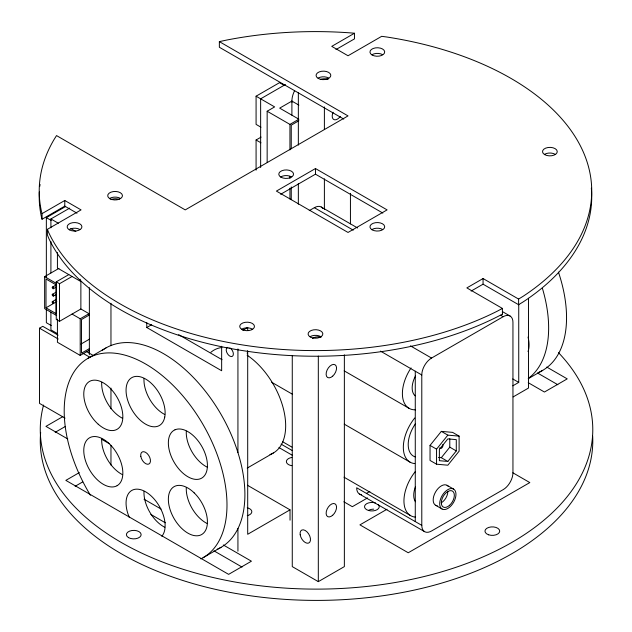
<?xml version="1.0" encoding="UTF-8"?>
<svg xmlns="http://www.w3.org/2000/svg" width="632" height="632" viewBox="0 0 632 632"><rect width="100%" height="100%" fill="white"/><g stroke="black" fill="none" stroke-linecap="round" stroke-linejoin="round"><path stroke-width="0.95" d="M430.044 445.402L441.318 431.372L452.599 432.375L459.108 436.135L459.108 451.177L447.835 465.207L436.554 464.196L430.044 460.436L430.044 445.402L436.554 449.162L436.554 464.196M436.554 449.162L447.835 435.132L459.108 436.135M438.497 457.434L441.318 457.687L449.779 447.164L449.779 438.703M447.835 461.447L456.288 450.924L456.288 439.643L447.835 438.885L439.374 449.407L439.374 460.688L447.835 461.447L441.318 457.687M471.124 291.075L483.061 284.187L518.603 304.711L518.603 299.07L523.17 296.258A276.255 159.493 0 0 0 386.974 37.035L381.688 36.324L348.027 55.758L331.753 46.357L354.465 33.243L354.465 38.884L335.955 49.573M518.603 304.711L523.17 301.899A276.255 159.493 0 0 0 591.331 188.194M76.986 213.182L64.78 206.135L42.06 219.249L42.06 213.608L64.78 200.494L81.062 209.895L47.392 229.329L47.392 234.97L48.624 238.011A276.255 159.493 0 0 0 497.621 316.648L502.511 314.12M260.969 127.214L256.079 124.393L256.079 96.198L279.526 82.666L284.408 85.486M46.349 276.974L46.349 217.645L65.609 206.522M50.908 227.789L50.908 218.956L69.71 208.102M285.427 84.522L260.637 98.829L260.637 167.527M267.154 162.274L267.154 111.24L274.636 106.911L256.079 96.198M294.615 90.637A17.269 9.97 -60 0 0 291.897 101.088L279.684 108.135L298.897 119.227M256.079 170.15L256.079 139.996L261.103 137.097M267.154 111.24L289.938 124.393L298.407 119.503M298.849 120.759L291.249 125.152L291.249 148.686M56.604 315.51L44.635 308.598L44.635 276.642L58.91 268.403M89.12 348.769L81.52 353.154L81.52 319.523L89.009 315.202L89.009 313.693L80.872 308.993L59.511 321.325L56.256 319.444L56.256 281.848L68.817 274.596M52.472 287.102L56.548 284.755M56.256 281.848L59.511 283.728L72.072 276.476M53.396 288.698L56.651 286.817M52.44 294.291L56.382 292.016M53.436 296.021L56.588 294.196M52.432 301.575L56.501 299.22M45.994 307.816L56.098 313.646L56.098 284.835L45.994 279.004L45.994 307.816L56.793 301.583M315.471 168.539L276.405 191.093L348.027 232.45L387.092 209.895L315.471 168.539L315.471 174.179L382.834 213.071M65.064 418.139L39.508 403.382L39.508 328.198L42.763 326.317L58.097 335.165M280.648 194.285L315.471 174.179M72.072 314.072L80.209 318.765L89.009 313.693M309.23 210.638L314.349 207.691A13.809 7.971 -60 0 1 322.81 208.442M80.983 344.069L89.436 339.187M57.425 319.113L57.425 342.268L80.209 355.421L89.523 350.049M88.038 358.289L105.947 347.948M146.774 322.62L146.774 327.51L151.656 324.69M62.75 416.67L45.946 426.371L67.79 438.987M55.189 432.32L65.27 426.497M242.814 330.331L247.697 327.51L247.697 330.465M79.348 472.578L65.839 480.375L228.626 574.362L251.418 561.2L223.293 544.966M75.121 486.292L82.721 481.908M518.603 299.07L483.061 278.546L466.858 287.9L502.408 308.424L502.408 314.057M421.789 525.358L421.789 374.981A13.809 7.971 -60 0 1 431.553 358.06L503.183 316.711A13.809 7.971 -60 0 1 512.947 322.344L512.947 472.72A13.809 7.971 -60 0 1 503.183 489.642L431.553 530.991A13.809 7.971 -60 0 1 421.789 525.358L356.669 487.762A13.809 7.971 -60 0 0 361.551 494.706M247.191 468.099L273.372 452.978M203.148 557.661L221.058 547.32M290.025 520.183L290.025 509.842L247.697 534.277L247.697 351.139M512.813 385.828L518.738 382.407L518.738 304.624M528.21 378.718L542.706 370.352M513.137 396.92L528.502 388.048L528.502 298.264M366.442 493.402L369.839 491.435M367.54 497.921L352.34 506.69L343.848 501.792M387.045 509.218L359.932 524.868L408.24 552.763L529.813 482.579L512.86 472.791M292.268 355.824L292.268 566.612L318.315 581.645L344.361 566.612L344.361 354.836M502.408 308.424L497.621 311.007A276.255 159.493 0 0 1 48.624 232.379L47.392 229.329M343.769 119.085L219.359 47.258L219.359 41.625L226.667 40.061A276.255 159.493 0 0 1 351.526 32.967L354.465 33.243M219.359 41.625L348.027 115.909L185.239 209.895L56.525 135.58L53.878 139.83A276.255 159.493 0 0 0 41.578 211.918L42.06 213.608M291.897 115.182L291.897 101.088L298.897 105.125M256.079 139.996L260.969 142.816M321.253 207.004L357.617 227.994M502.472 311.631L510.087 316.024M314.349 207.691L353.248 230.143M500.639 315.242L503.183 316.711M546.767 367.066L567.22 378.876L544.428 392.03L528.234 382.684M537.39 372.935L557.843 384.738M512.773 378.963L518.738 382.407M410.413 345.854L431.553 358.06M380.456 351.115L421.789 374.981M344.171 370.85L409.078 408.319M441.318 431.372L447.835 435.132M449.779 447.164L456.288 450.924M70.918 228.65L75.8 231.47M50.908 218.956L58.326 223.238M46.349 217.645L51.239 220.457M271.665 382.242L292.158 394.076M344.25 424.151L410.002 462.118M447.077 485.313L453.586 489.073A11.51 6.644 -60 0 1 449.937 506.904A11.51 6.644 -60 0 1 439.967 501.144A11.51 6.644 -60 0 1 453.586 489.073M178.666 334.644L222.061 359.703M146.774 327.51L221.65 370.747L221.65 346.273M44.635 276.642L56.604 283.555M435.567 505.244L442.076 509.005M282.528 441.689L291.921 447.116M344.013 477.192L410.618 515.641M281.082 444.122L292.126 450.498M278.941 447.559L292.474 455.364M359.529 494.082L424.649 531.678M51.239 325.535L46.349 322.715L46.349 309.103M57.496 333.664L50.908 329.857L50.908 312.192M86.213 351.4L93.03 355.334M39.508 328.198L58.247 339.013M82.958 353.28L89.776 357.214M247.412 485.242L290.025 509.842M101.697 439.287L109.368 443.719M144.025 499.201L161.073 509.044M150.843 514.416L165.339 522.783M213.916 550.827L242.04 567.07M42.06 219.249L41.578 217.55A276.255 159.493 0 0 1 39.334 191.994M291.897 101.088L292.031 102.242M483.061 278.546L483.061 284.187M415.271 371.221L415.271 521.597M350.436 193.345L350.436 223.886M324.39 106.934L324.39 129.584M324.39 178.832L324.39 209.374M318.315 356.085L318.315 581.645M298.344 92.88L298.344 145.084M298.344 183.501L298.344 204.183M291.249 186.938L291.249 199.688M289.938 124.393L289.938 149.91M289.938 176.407L289.938 178.374M289.938 188.186L289.938 198.985M237.932 348.935L237.932 452.536M237.932 528.502L237.932 551.199M110.963 303.257L110.963 345.68M110.963 388.103L110.963 408.825M110.963 445.331L110.963 465.065M89.365 287.726L89.365 354.702M89.167 350.254L89.167 353.075M80.872 281.035L80.872 308.993M80.209 279.241L80.209 281.177L57.425 268.015L57.425 252.587M80.209 318.765L80.209 355.421M64.78 200.494L64.78 206.135M59.511 283.728L59.511 321.325M50.908 241.527L50.908 272.937M247.262 507.796A7.371 4.25 0 0 1 251.812 511.723A7.371 4.25 0 0 1 247.262 515.649M229.795 347.813A5.064 2.923 60 0 1 233.161 355.303A5.064 2.923 60 0 1 227.488 353.786A5.064 2.923 60 0 1 228.002 347.331M592.666 436.159A276.255 159.493 0 0 1 313.243 600.392A276.255 159.493 0 0 1 40.669 432.367M558.506 352.68A276.255 159.493 0 0 1 364.459 586.701A276.255 159.493 0 0 1 43.569 405.049M291.834 465.689A7.371 4.25 0 0 1 286.375 461.581A7.371 4.25 0 0 1 291.834 457.473M378.26 504.565A7.371 4.25 0 0 1 373.157 510.885A7.371 4.25 0 0 1 364.625 505.956A7.371 4.25 0 0 1 375.558 503.009M368.495 510.411A7.371 4.25 0 0 1 373.702 509.163M447.835 491.522A9.211 5.317 -60 0 1 441.318 502.796M437.249 505.766A11.51 6.644 -60 0 1 435.567 491.957A11.51 6.644 -60 0 1 448.372 486.514M442.732 444.652A2.299 1.327 -60 0 1 441.942 447.788A2.299 1.327 -60 0 1 439.746 447.804M414.726 463.572A32.232 18.605 -60 0 1 414.726 417.989M415.216 456.904A25.327 14.623 -60 0 1 415.485 423.701M247.246 353.588A32.232 18.605 -60 0 1 247.649 350.807M415.343 517.102A32.232 18.605 -60 0 1 415.343 471.519M415.461 501.761A18.415 10.633 -60 0 1 415.461 486.727M415.556 409.82A32.232 18.605 -60 0 1 411.053 367.927M415.216 395.837A18.415 10.633 -60 0 1 415.516 375.929M247.112 355.192A59.392 34.294 60 0 1 283.831 410.524A59.392 34.294 60 0 1 269.967 454.542M210.922 352.277A59.392 34.294 60 0 1 221.887 347.505M558.443 272.1A115.103 66.455 60 0 1 538.819 372.311M542.446 288.453A115.103 66.455 60 0 1 528.439 378.299M528.036 337.046A27.626 15.95 60 0 1 528.036 351.55M90.439 495.251A115.103 66.455 60 0 1 87.232 358.771A115.103 66.455 60 0 1 203.867 426A115.103 66.455 60 0 1 200.842 558.886M129.355 517.521A27.626 15.95 60 0 1 126.432 498.901L126.724 497.637A27.626 15.95 60 0 1 145.597 491.807A27.626 15.95 60 0 1 164.462 519.425L164.755 521.029A27.626 15.95 60 0 1 161.839 536.276M102.305 350.341A115.103 66.455 60 0 1 221.058 414.41A115.103 66.455 60 0 1 217.163 549.279M207.075 523.494A27.626 15.95 60 0 1 192.91 509.771L191.978 508.223A27.626 15.95 60 0 1 186.298 487.517M164.778 527.27A27.626 15.95 60 0 1 144.009 491.301M122.482 474.664A27.626 15.95 60 0 1 101.713 438.687M122.482 418.266A27.626 15.95 60 0 1 116.154 413.889L114.929 412.759A27.626 15.95 60 0 1 101.713 382.297M164.778 414.489A27.626 15.95 60 0 1 144.633 386.192L144.341 384.588A27.626 15.95 60 0 1 144.009 378.513M207.075 467.103A27.626 15.95 60 0 1 186.298 431.127M39.808 186.306A276.255 159.493 0 0 1 40.037 184.41M280.956 176.81A7.371 4.25 0 0 1 291.376 176.81M372.122 229.44A7.371 4.25 0 0 1 382.542 229.44M372.122 54.629A7.371 4.25 0 0 1 382.542 54.629M318.236 78.036A7.371 4.25 0 0 1 328.656 78.036M109.873 198.33A7.371 4.25 0 0 1 120.293 198.33M69.338 229.44A7.371 4.25 0 0 1 79.758 229.44M544.673 154.255A7.371 4.25 0 0 1 555.094 154.255M310.265 336.579A7.371 4.25 0 0 1 320.677 336.579M241.89 329.067A7.371 4.25 0 0 1 252.31 329.067M340.308 116.438A7.371 4.25 -60 0 1 333.728 119.488A7.371 4.25 -60 0 1 333.08 112.259M320.298 79.49A7.371 4.25 0 0 1 328.071 79.348M110.924 199.641A7.371 4.25 0 0 1 119.093 199.333M312.469 338.46A7.371 4.25 0 0 1 321.135 337.117M164.755 417.049L164.462 418.313A27.626 15.95 60 0 1 145.597 424.143A27.626 15.95 60 0 1 126.724 396.525L126.432 394.921A27.626 15.95 60 0 1 145.597 379.026A27.626 15.95 60 0 1 164.755 417.049M175.009 429.799L174.077 430.274A27.626 15.95 60 0 0 170.972 455.712A27.626 15.95 60 0 0 192.942 478.906L194.166 479.182A27.626 15.95 60 0 0 204.808 452.686A27.626 15.95 60 0 0 175.009 429.799M117.118 485.676L116.177 486.15A27.626 15.95 60 0 1 86.386 463.264A27.626 15.95 60 0 1 97.02 436.767L98.244 437.044A27.626 15.95 60 0 1 120.222 460.238A27.626 15.95 60 0 1 117.118 485.676M194.166 492.857L192.942 491.72A27.626 15.95 60 0 0 170.972 489.539A27.626 15.95 60 0 0 174.077 518.564L175.009 520.112A27.626 15.95 60 0 0 204.808 531.631A27.626 15.95 60 0 0 194.166 492.857M98.244 424.23L97.02 423.092A27.626 15.95 60 0 1 86.386 384.319A27.626 15.95 60 0 1 116.177 395.837L117.118 397.386A27.626 15.95 60 0 1 120.222 426.41A27.626 15.95 60 0 1 98.244 424.23M488.654 534.814A7.371 4.25 0 0 0 499.707 531.125A7.371 4.25 0 0 0 488.654 527.443A7.371 4.25 0 0 0 488.654 534.814M128.565 537.642A7.371 4.25 0 0 0 140.889 535.739A7.371 4.25 0 0 0 131.867 530.524A7.371 4.25 0 0 0 128.565 537.642M449.518 505.331A9.211 5.317 -60 0 0 452.433 491.064A9.211 5.317 -60 0 0 441.539 500.726A9.211 5.317 -60 0 0 449.518 505.331M52.219 302.041A1.011 0.585 60 0 0 53.293 303.376A1.011 0.585 60 0 0 53.293 301.938A1.011 0.585 60 0 0 52.219 302.041M52.235 294.749A0.995 0.577 60 0 0 53.286 296.06A0.995 0.577 60 0 0 53.286 294.654A0.995 0.577 60 0 0 52.235 294.749M52.282 287.521A0.924 0.529 60 0 0 53.262 288.737A0.924 0.529 60 0 0 53.262 287.434A0.924 0.529 60 0 0 52.282 287.521M140.802 456.312A6.905 3.99 60 0 0 148.812 464.07A6.905 3.99 60 0 0 147.161 453.539A6.905 3.99 60 0 0 140.802 456.312M280.956 177.189A7.371 4.25 0 0 0 293.288 175.277A7.371 4.25 0 0 0 284.266 170.071A7.371 4.25 0 0 0 280.956 177.189M372.122 229.819A7.371 4.25 0 0 0 384.446 227.907A7.371 4.25 0 0 0 375.424 222.701A7.371 4.25 0 0 0 372.122 229.819M372.122 55.008A7.371 4.25 0 0 0 384.446 53.104A7.371 4.25 0 0 0 375.424 47.89A7.371 4.25 0 0 0 372.122 55.008M318.236 78.407A7.371 4.25 0 0 0 330.56 76.504A7.371 4.25 0 0 0 321.538 71.29A7.371 4.25 0 0 0 318.236 78.407M109.873 198.709A7.371 4.25 0 0 0 122.197 196.805A7.371 4.25 0 0 0 113.175 191.591A7.371 4.25 0 0 0 109.873 198.709M69.338 229.819A7.371 4.25 0 0 0 81.662 227.907A7.371 4.25 0 0 0 72.641 222.701A7.371 4.25 0 0 0 69.338 229.819M544.673 154.627A7.371 4.25 0 0 0 556.997 152.723A7.371 4.25 0 0 0 547.976 147.517A7.371 4.25 0 0 0 544.673 154.627M310.265 336.959A7.371 4.25 0 0 0 322.589 335.055A7.371 4.25 0 0 0 313.567 329.841A7.371 4.25 0 0 0 310.265 336.959M241.89 329.438A7.371 4.25 0 0 0 254.214 327.534A7.371 4.25 0 0 0 245.192 322.32A7.371 4.25 0 0 0 241.89 329.438M332.685 376.159A7.371 4.25 -60 0 0 335.023 364.743A7.371 4.25 -60 0 0 326.302 372.469A7.371 4.25 -60 0 0 332.685 376.159M332.685 515.254A7.371 4.25 -60 0 0 335.023 503.838A7.371 4.25 -60 0 0 326.302 511.572A7.371 4.25 -60 0 0 332.685 515.254M300.184 534.759A7.371 4.25 60 0 0 308.724 543.038A7.371 4.25 60 0 0 306.962 531.804A7.371 4.25 60 0 0 300.184 534.759"/></g></svg>
